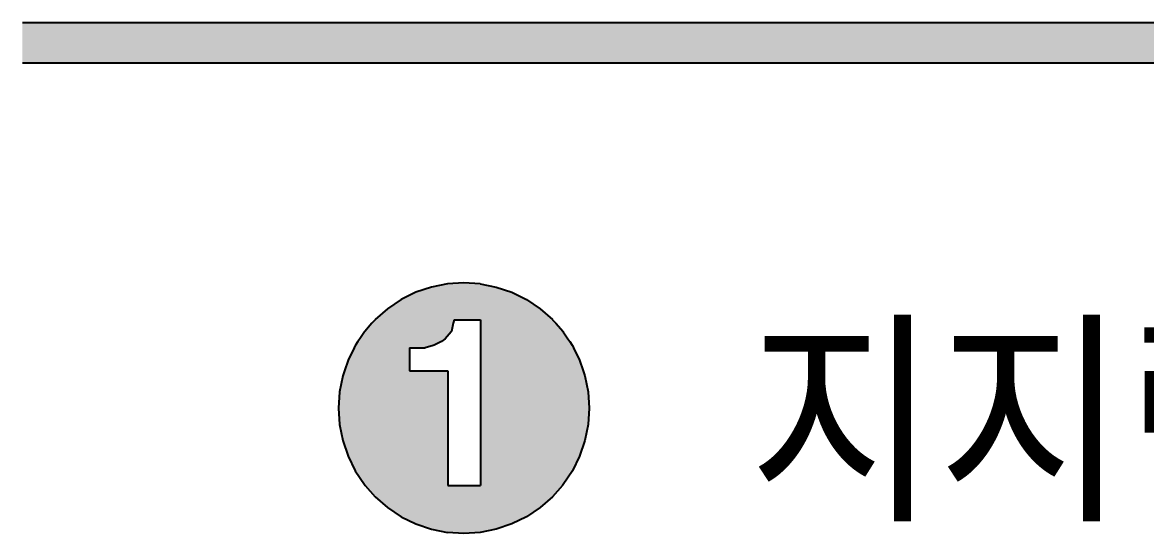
# Model space of a CAD drawing. Extents: x 66955 to 77886, y 5199 to 18578.
# Drawn here: x 66955 to 68055, y 18078 to 18578 of the extents above; entities that cross this region are included whole.
import ezdxf

# ---------------------------------------------------------------- set-up
doc = ezdxf.new("R2010")
doc.units = 0
doc.header["$MEASUREMENT"] = 0
doc.layers.get('0').update_dxf_attribs({"linetype": 'CONTINUOUS'})
doc.layers.add('DLINE', color=1, linetype='CONTINUOUS')
doc.layers.add('TEXT', color=7, linetype='CONTINUOUS')
doc.styles.add('TEXT', font='DotumChe.ttf')

msp = doc.modelspace()

# ---------------------------------------------------------------- linework, layer by layer
for p, q in [((66955.329759, 18577.902108), (77885.782433, 18577.902108)), ((66955.329759, 18538.557591), (77885.782433, 18538.557591))]:
    msp.add_line(p, q)
at = {"color": 1}
msp.add_solid([(66955.329759, 18577.902108), (66955.329759, 18538.557591), (77885.782433, 18577.902108), (77885.782433, 18538.557591)], dxfattribs=at)
at = {"layer": 'DLINE', "linetype": 'CONTINUOUS'}
for p, q in [((67355.713485, 18318.94049), (67340.514295, 18313.78106)), ((67371.456086, 18322.071888), (67355.713485, 18318.94049)), ((67387.472736, 18323.121675), (67371.456086, 18322.071888)), ((67403.489385, 18322.071888), (67387.472736, 18323.121675)), ((67403.489385, 18322.071888), (67419.231986, 18318.94049)), ((67419.231986, 18318.94049), (67434.431177, 18313.78106)), ((67340.514295, 18313.78106), (67326.118576, 18306.681877)), ((67434.431177, 18313.78106), (67448.826895, 18306.681877)), ((67312.772644, 18297.76441), (67300.704851, 18287.18124)), ((67326.118576, 18306.681877), (67312.772644, 18297.76441)), ((67448.826895, 18306.681877), (67462.172828, 18297.76441)), ((67462.172828, 18297.76441), (67474.24062, 18287.18124)), ((67300.5488, 18287.003297), (67297.421647, 18283.437463)), ((67300.704851, 18287.18124), (67300.5488, 18287.003297)), ((67378.019451, 18287.003297), (67377.127992, 18283.437463)), ((67378.019451, 18287.003297), (67403.87175, 18287.003297)), ((67403.87175, 18287.003297), (67403.87175, 18283.437463)), ((67474.24062, 18287.18124), (67474.396672, 18287.003297)), ((67474.396672, 18287.003297), (67477.523825, 18283.437463)), ((67290.121681, 18275.113447), (67285.5575, 18268.282667)), ((67290.385553, 18275.414336), (67290.121681, 18275.113447)), ((67297.421647, 18283.437463), (67290.385553, 18275.414336)), ((67375.081798, 18275.113447), (67369.104866, 18268.282667)), ((67375.345076, 18275.414336), (67375.081798, 18275.113447)), ((67377.127992, 18283.437463), (67375.345076, 18275.414336)), ((67403.87175, 18283.437463), (67403.87175, 18275.414336)), ((67403.87175, 18275.414336), (67403.87175, 18275.113447)), ((67403.87175, 18275.113447), (67403.87175, 18268.282667)), ((67477.523825, 18283.437463), (67484.559918, 18275.414336)), ((67484.559918, 18275.414336), (67484.823791, 18275.113447)), ((67484.823791, 18275.113447), (67489.387971, 18268.282667)), ((67283.770539, 18265.608292), (67281.387924, 18262.042457)), ((67285.5575, 18268.282667), (67283.770539, 18265.608292)), ((67365.539031, 18265.608292), (67358.407363, 18262.042457)), ((67369.104866, 18268.282667), (67365.539031, 18265.608292)), ((67403.87175, 18268.282667), (67403.87175, 18265.608292)), ((67403.87175, 18265.608292), (67403.87175, 18262.042457)), ((67489.387971, 18268.282667), (67491.174932, 18265.608292)), ((67491.174932, 18265.608292), (67493.557547, 18262.042457)), ((67280.020944, 18259.368082), (67274.105031, 18247.371796)), ((67281.204214, 18261.767515), (67280.020944, 18259.368082)), ((67281.387924, 18262.042457), (67281.204214, 18261.767515)), ((67334.337981, 18259.368082), (67334.337981, 18247.371796)), ((67334.337981, 18259.368082), (67338.795275, 18259.368082)), ((67338.795275, 18259.368082), (67349.492777, 18259.368082)), ((67357.490888, 18261.767515), (67349.492777, 18259.368082)), ((67358.407363, 18262.042457), (67357.490888, 18261.767515)), ((67403.87175, 18262.042457), (67403.87175, 18261.767515)), ((67403.87175, 18261.767515), (67403.87175, 18259.368082)), ((67403.87175, 18259.368082), (67403.87175, 18247.371796)), ((67493.557547, 18262.042457), (67493.741257, 18261.767515)), ((67493.741257, 18261.767515), (67494.924527, 18259.368082)), ((67494.924527, 18259.368082), (67500.84044, 18247.371796)), ((67274.105031, 18247.371796), (67270.611986, 18237.081618)), ((67334.337981, 18247.371796), (67334.337981, 18237.081618)), ((67403.87175, 18247.371796), (67403.87175, 18237.081618)), ((67500.84044, 18247.371796), (67504.333485, 18237.081618)), ((67268.945601, 18232.172605), (67265.814203, 18216.430005)), ((67270.611986, 18237.081618), (67268.945601, 18232.172605)), ((67334.337981, 18237.081618), (67371.779241, 18237.081618)), ((67371.779241, 18237.081618), (67371.779241, 18232.172605)), ((67371.779241, 18232.172605), (67371.779241, 18216.430005)), ((67403.87175, 18237.081618), (67403.87175, 18232.172605)), ((67403.87175, 18232.172605), (67403.87175, 18216.430005)), ((67504.333485, 18237.081618), (67505.99987, 18232.172605)), ((67505.99987, 18232.172605), (67509.131268, 18216.430005)), ((67265.814203, 18216.430005), (67264.764416, 18200.413355)), ((67371.779241, 18216.430005), (67371.779241, 18200.413355)), ((67403.87175, 18216.430005), (67403.87175, 18200.413355)), ((67509.131268, 18216.430005), (67510.181055, 18200.413355)), ((67264.764416, 18200.413355), (67265.814203, 18184.396705)), ((67371.779241, 18200.413355), (67371.779241, 18184.396705)), ((67403.87175, 18200.413355), (67403.87175, 18184.396705)), ((67510.181055, 18200.413355), (67509.131268, 18184.396705)), ((67265.814203, 18184.396705), (67268.945601, 18168.654105)), ((67371.779241, 18184.396705), (67371.779241, 18168.654105)), ((67403.87175, 18184.396705), (67403.87175, 18168.654105)), ((67509.131268, 18184.396705), (67505.99987, 18168.654105)), ((67268.945601, 18168.654105), (67274.105031, 18153.454914)), ((67371.779241, 18168.654105), (67371.779241, 18153.454914)), ((67403.87175, 18168.654105), (67403.87175, 18153.454914)), ((67505.99987, 18168.654105), (67500.84044, 18153.454914)), ((67274.105031, 18153.454914), (67281.204214, 18139.059196)), ((67371.779241, 18153.454914), (67371.779241, 18139.059196)), ((67403.87175, 18153.454914), (67403.87175, 18139.059196)), ((67500.84044, 18153.454914), (67493.741257, 18139.059196)), ((67281.204214, 18139.059196), (67290.121681, 18125.713264)), ((67371.779241, 18139.059196), (67371.779241, 18125.713264)), ((67403.87175, 18139.059196), (67403.87175, 18125.713264)), ((67493.741257, 18139.059196), (67484.823791, 18125.713264)), ((67290.121681, 18125.713264), (67290.959566, 18124.757838)), ((67290.959566, 18124.757838), (67300.704851, 18113.64547)), ((67371.779241, 18125.713264), (67371.779241, 18124.757838)), ((67371.779241, 18124.757838), (67403.87175, 18124.757838)), ((67403.87175, 18125.713264), (67403.87175, 18124.757838)), ((67483.985905, 18124.757838), (67474.24062, 18113.64547)), ((67484.823791, 18125.713264), (67483.985905, 18124.757838)), ((67300.704851, 18113.64547), (67312.772644, 18103.0623)), ((67474.24062, 18113.64547), (67462.172828, 18103.0623)), ((67312.772644, 18103.0623), (67326.118576, 18094.144834)), ((67462.172828, 18103.0623), (67448.826895, 18094.144834)), ((67326.118576, 18094.144834), (67340.514295, 18087.045651)), ((67448.826895, 18094.144834), (67434.431177, 18087.045651)), ((67340.514295, 18087.045651), (67355.713485, 18081.886221)), ((67355.713485, 18081.886221), (67371.456086, 18078.754823)), ((67387.472736, 18077.705036), (67371.456086, 18078.754823)), ((67403.489385, 18078.754823), (67387.472736, 18077.705036)), ((67419.231986, 18081.886221), (67403.489385, 18078.754823)), ((67434.431177, 18087.045651), (67419.231986, 18081.886221))]:
    msp.add_line(p, q, dxfattribs=at)
for points in [[(67355.713485, 18318.94049), (67340.514295, 18313.78106), (67434.431177, 18313.78106)], [(67371.456086, 18322.071888), (67355.713485, 18318.94049), (67419.231986, 18318.94049)], [(67387.472736, 18323.121675), (67371.456086, 18322.071888), (67403.489385, 18322.071888)], [(67340.514295, 18313.78106), (67326.118576, 18306.681877), (67448.826895, 18306.681877)], [(67312.772644, 18297.76441), (67300.704851, 18287.18124), (67474.24062, 18287.18124)], [(67326.118576, 18306.681877), (67312.772644, 18297.76441), (67462.172828, 18297.76441)], [(67300.5488, 18287.003297), (67297.421647, 18283.437463), (67377.127992, 18283.437463)], [(67300.704851, 18287.18124), (67300.5488, 18287.003297), (67474.396672, 18287.003297)], [(67378.019451, 18287.003297), (67378.019451, 18287.003297), (67403.87175, 18287.003297)], [(67403.87175, 18287.003297), (67403.87175, 18283.437463), (67477.523825, 18283.437463)], [(67290.121681, 18275.113447), (67285.5575, 18268.282667), (67369.104866, 18268.282667)], [(67290.385553, 18275.414336), (67290.121681, 18275.113447), (67375.081798, 18275.113447)], [(67297.421647, 18283.437463), (67290.385553, 18275.414336), (67375.345076, 18275.414336)], [(67403.87175, 18283.437463), (67403.87175, 18275.414336), (67484.559918, 18275.414336)], [(67403.87175, 18275.414336), (67403.87175, 18275.113447), (67484.823791, 18275.113447)], [(67403.87175, 18275.113447), (67403.87175, 18268.282667), (67489.387971, 18268.282667)], [(67283.770539, 18265.608292), (67281.387924, 18262.042457), (67358.407363, 18262.042457)], [(67285.5575, 18268.282667), (67283.770539, 18265.608292), (67365.539031, 18265.608292)], [(67403.87175, 18268.282667), (67403.87175, 18265.608292), (67491.174932, 18265.608292)], [(67403.87175, 18265.608292), (67403.87175, 18262.042457), (67493.557547, 18262.042457)], [(67280.020944, 18259.368082), (67274.105031, 18247.371796), (67334.337981, 18247.371796)], [(67281.204214, 18261.767515), (67280.020944, 18259.368082), (67349.492777, 18259.368082)], [(67281.387924, 18262.042457), (67281.204214, 18261.767515), (67357.490888, 18261.767515)], [(67334.337981, 18259.368082), (67334.337981, 18259.368082), (67338.795275, 18259.368082)], [(67338.795275, 18259.368082), (67338.795275, 18259.368082), (67349.492777, 18259.368082)], [(67403.87175, 18262.042457), (67403.87175, 18261.767515), (67493.741257, 18261.767515)], [(67403.87175, 18261.767515), (67403.87175, 18259.368082), (67494.924527, 18259.368082)], [(67403.87175, 18259.368082), (67403.87175, 18247.371796), (67500.84044, 18247.371796)], [(67274.105031, 18247.371796), (67270.611986, 18237.081618), (67334.337981, 18237.081618)], [(67403.87175, 18247.371796), (67403.87175, 18237.081618), (67504.333485, 18237.081618)], [(67268.945601, 18232.172605), (67265.814203, 18216.430005), (67371.779241, 18216.430005)], [(67270.611986, 18237.081618), (67268.945601, 18232.172605), (67371.779241, 18232.172605)], [(67334.337981, 18237.081618), (67334.337981, 18237.081618), (67371.779241, 18237.081618)], [(67403.87175, 18237.081618), (67403.87175, 18232.172605), (67505.99987, 18232.172605)], [(67403.87175, 18232.172605), (67403.87175, 18216.430005), (67509.131268, 18216.430005)], [(67265.814203, 18216.430005), (67264.764416, 18200.413355), (67371.779241, 18200.413355)], [(67403.87175, 18216.430005), (67403.87175, 18200.413355), (67510.181055, 18200.413355)], [(67264.764416, 18200.413355), (67265.814203, 18184.396705), (67371.779241, 18184.396705)], [(67403.87175, 18200.413355), (67403.87175, 18184.396705), (67509.131268, 18184.396705)], [(67265.814203, 18184.396705), (67268.945601, 18168.654105), (67371.779241, 18168.654105)], [(67403.87175, 18184.396705), (67403.87175, 18168.654105), (67505.99987, 18168.654105)], [(67268.945601, 18168.654105), (67274.105031, 18153.454914), (67371.779241, 18153.454914)], [(67403.87175, 18168.654105), (67403.87175, 18153.454914), (67500.84044, 18153.454914)], [(67274.105031, 18153.454914), (67281.204214, 18139.059196), (67371.779241, 18139.059196)], [(67403.87175, 18153.454914), (67403.87175, 18139.059196), (67493.741257, 18139.059196)], [(67281.204214, 18139.059196), (67290.121681, 18125.713264), (67371.779241, 18125.713264)], [(67403.87175, 18139.059196), (67403.87175, 18125.713264), (67484.823791, 18125.713264)], [(67290.121681, 18125.713264), (67290.959566, 18124.757838), (67371.779241, 18124.757838)], [(67290.959566, 18124.757838), (67300.704851, 18113.64547), (67474.24062, 18113.64547)], [(67371.779241, 18124.757838), (67371.779241, 18124.757838), (67403.87175, 18124.757838)], [(67403.87175, 18125.713264), (67403.87175, 18124.757838), (67483.985905, 18124.757838)], [(67300.704851, 18113.64547), (67312.772644, 18103.0623), (67462.172828, 18103.0623)], [(67312.772644, 18103.0623), (67326.118576, 18094.144834), (67448.826895, 18094.144834)], [(67326.118576, 18094.144834), (67340.514295, 18087.045651), (67434.431177, 18087.045651)], [(67340.514295, 18087.045651), (67355.713485, 18081.886221), (67419.231986, 18081.886221)], [(67355.713485, 18081.886221), (67371.456086, 18078.754823), (67403.489385, 18078.754823)]]:
    msp.add_solid(points, dxfattribs=at)
at = {"layer": 'DLINE', "linetype": 'CONTINUOUS', "extrusion": (0, 0, -1)}
for points in [[(-67355.713485, 18318.94049), (-67419.231986, 18318.94049), (-67434.431177, 18313.78106)], [(-67371.456086, 18322.071888), (-67403.489385, 18322.071888), (-67419.231986, 18318.94049)], [(-67340.514295, 18313.78106), (-67434.431177, 18313.78106), (-67448.826895, 18306.681877)], [(-67312.772644, 18297.76441), (-67462.172828, 18297.76441), (-67474.24062, 18287.18124)], [(-67326.118576, 18306.681877), (-67448.826895, 18306.681877), (-67462.172828, 18297.76441)], [(-67300.5488, 18287.003297), (-67378.019451, 18287.003297), (-67377.127992, 18283.437463)], [(-67300.704851, 18287.18124), (-67474.24062, 18287.18124), (-67474.396672, 18287.003297)], [(-67403.87175, 18287.003297), (-67474.396672, 18287.003297), (-67477.523825, 18283.437463)], [(-67290.121681, 18275.113447), (-67375.081798, 18275.113447), (-67369.104866, 18268.282667)], [(-67290.385553, 18275.414336), (-67375.345076, 18275.414336), (-67375.081798, 18275.113447)], [(-67297.421647, 18283.437463), (-67377.127992, 18283.437463), (-67375.345076, 18275.414336)], [(-67403.87175, 18283.437463), (-67477.523825, 18283.437463), (-67484.559918, 18275.414336)], [(-67403.87175, 18275.414336), (-67484.559918, 18275.414336), (-67484.823791, 18275.113447)], [(-67403.87175, 18275.113447), (-67484.823791, 18275.113447), (-67489.387971, 18268.282667)], [(-67283.770539, 18265.608292), (-67365.539031, 18265.608292), (-67358.407363, 18262.042457)], [(-67285.5575, 18268.282667), (-67369.104866, 18268.282667), (-67365.539031, 18265.608292)], [(-67403.87175, 18268.282667), (-67489.387971, 18268.282667), (-67491.174932, 18265.608292)], [(-67403.87175, 18265.608292), (-67491.174932, 18265.608292), (-67493.557547, 18262.042457)], [(-67280.020944, 18259.368082), (-67334.337981, 18259.368082), (-67334.337981, 18247.371796)], [(-67281.204214, 18261.767515), (-67357.490888, 18261.767515), (-67349.492777, 18259.368082)], [(-67281.387924, 18262.042457), (-67358.407363, 18262.042457), (-67357.490888, 18261.767515)], [(-67403.87175, 18262.042457), (-67493.557547, 18262.042457), (-67493.741257, 18261.767515)], [(-67403.87175, 18261.767515), (-67493.741257, 18261.767515), (-67494.924527, 18259.368082)], [(-67403.87175, 18259.368082), (-67494.924527, 18259.368082), (-67500.84044, 18247.371796)], [(-67274.105031, 18247.371796), (-67334.337981, 18247.371796), (-67334.337981, 18237.081618)], [(-67403.87175, 18247.371796), (-67500.84044, 18247.371796), (-67504.333485, 18237.081618)], [(-67268.945601, 18232.172605), (-67371.779241, 18232.172605), (-67371.779241, 18216.430005)], [(-67270.611986, 18237.081618), (-67371.779241, 18237.081618), (-67371.779241, 18232.172605)], [(-67403.87175, 18237.081618), (-67504.333485, 18237.081618), (-67505.99987, 18232.172605)], [(-67403.87175, 18232.172605), (-67505.99987, 18232.172605), (-67509.131268, 18216.430005)], [(-67265.814203, 18216.430005), (-67371.779241, 18216.430005), (-67371.779241, 18200.413355)], [(-67403.87175, 18216.430005), (-67509.131268, 18216.430005), (-67510.181055, 18200.413355)], [(-67264.764416, 18200.413355), (-67371.779241, 18200.413355), (-67371.779241, 18184.396705)], [(-67403.87175, 18200.413355), (-67510.181055, 18200.413355), (-67509.131268, 18184.396705)], [(-67265.814203, 18184.396705), (-67371.779241, 18184.396705), (-67371.779241, 18168.654105)], [(-67403.87175, 18184.396705), (-67509.131268, 18184.396705), (-67505.99987, 18168.654105)], [(-67268.945601, 18168.654105), (-67371.779241, 18168.654105), (-67371.779241, 18153.454914)], [(-67403.87175, 18168.654105), (-67505.99987, 18168.654105), (-67500.84044, 18153.454914)], [(-67274.105031, 18153.454914), (-67371.779241, 18153.454914), (-67371.779241, 18139.059196)], [(-67403.87175, 18153.454914), (-67500.84044, 18153.454914), (-67493.741257, 18139.059196)], [(-67281.204214, 18139.059196), (-67371.779241, 18139.059196), (-67371.779241, 18125.713264)], [(-67403.87175, 18139.059196), (-67493.741257, 18139.059196), (-67484.823791, 18125.713264)], [(-67290.121681, 18125.713264), (-67371.779241, 18125.713264), (-67371.779241, 18124.757838)], [(-67290.959566, 18124.757838), (-67483.985905, 18124.757838), (-67474.24062, 18113.64547)], [(-67403.87175, 18125.713264), (-67484.823791, 18125.713264), (-67483.985905, 18124.757838)], [(-67300.704851, 18113.64547), (-67474.24062, 18113.64547), (-67462.172828, 18103.0623)], [(-67312.772644, 18103.0623), (-67462.172828, 18103.0623), (-67448.826895, 18094.144834)], [(-67326.118576, 18094.144834), (-67448.826895, 18094.144834), (-67434.431177, 18087.045651)], [(-67340.514295, 18087.045651), (-67434.431177, 18087.045651), (-67419.231986, 18081.886221)], [(-67355.713485, 18081.886221), (-67419.231986, 18081.886221), (-67403.489385, 18078.754823)], [(-67371.456086, 18078.754823), (-67403.489385, 18078.754823), (-67387.472736, 18077.705036)]]:
    msp.add_solid(points, dxfattribs=at)

# ---------------------------------------------------------------- texts
at = {"layer": 'TEXT', "style": 'TEXT', "width": 0.9}
msp.add_text('지지력은 지반조사 결과의 추정치 이므로 시공지반의 지지력을 확인한 후 하부구조의 기초를', height=163.935484, dxfattribs=at).set_placement((67666.163058, 18106.958648))

doc.saveas('drawing.dxf')
